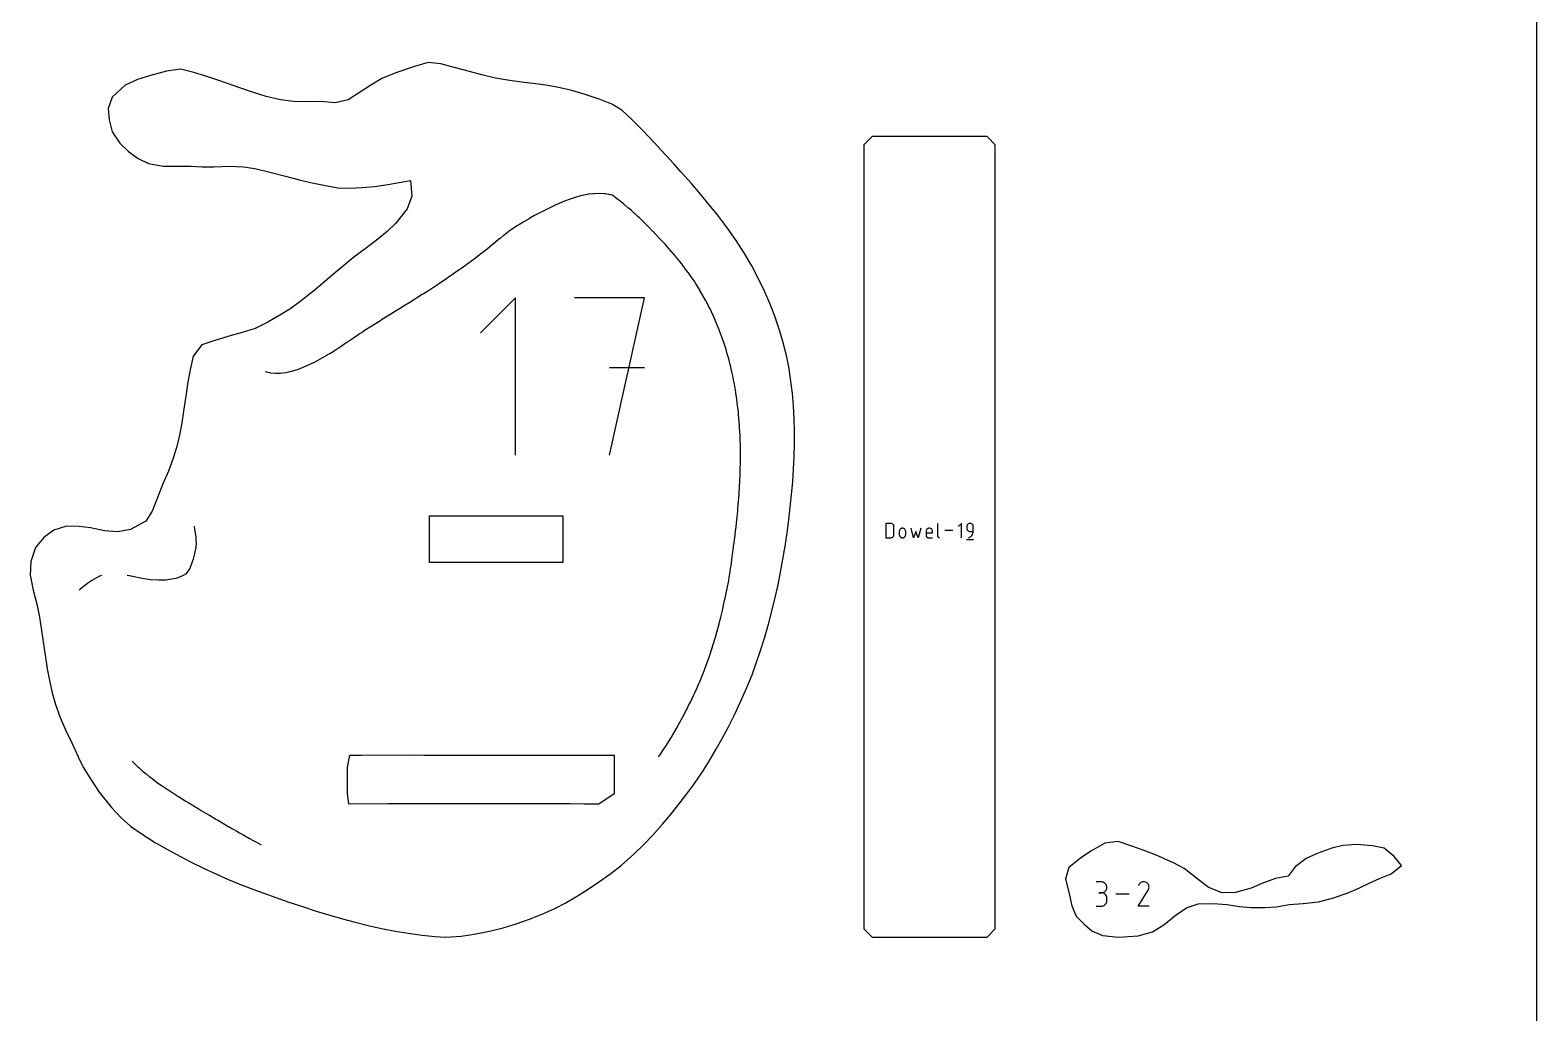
# Model space of a CAD drawing. Extents: x 0 to 300, y 0 to 147.
# Drawn here: x 230.9 to 299.7, y 47.6 to 92.5 of the extents above; entities that cross this region are included whole.
import ezdxf

# ---------------------------------------------------------------- set-up
doc = ezdxf.new("R2010")
doc.units = 0

msp = doc.modelspace()

# ---------------------------------------------------------------- linework, layer by layer
at = {"layer": 'annotation', "color": 1}
for p, q in [((255.586275, 84.779598), (255.242862, 84.651616)), ((255.773761, 84.839809), (255.586275, 84.779598)), ((255.962536, 84.893871), (255.773761, 84.839809)), ((256.081751, 84.923466), (255.962536, 84.893871)), ((256.314337, 84.971547), (256.081751, 84.923466)), ((256.365503, 84.978854), (256.314337, 84.971547)), ((256.611986, 85.005739), (256.365503, 84.978854)), ((256.643582, 85.006857), (256.611986, 85.005739)), ((256.883599, 85.009028), (256.643582, 85.006857)), ((257.086265, 84.99655), (256.883599, 85.009028)), ((257.13514, 84.994757), (257.086265, 84.99655)), ((257.294272, 84.976008), (257.13514, 84.994757)), ((257.329447, 84.972714), (257.294272, 84.976008)), ((257.446384, 84.937286), (257.329447, 84.972714)), ((257.459365, 84.934046), (257.446384, 84.937286)), ((257.574909, 84.856982), (257.459365, 84.934046)), ((257.600266, 84.841365), (257.574909, 84.856982)), ((257.722343, 84.745727), (257.600266, 84.841365)), ((257.809187, 84.680708), (257.722343, 84.745727)), ((254.028857, 84.068268), (253.915437, 84.005838)), ((254.09496, 84.101762), (254.028857, 84.068268)), ((254.429086, 84.277107), (254.09496, 84.101762)), ((254.612771, 84.366064), (254.429086, 84.277107)), ((254.822808, 84.469307), (254.612771, 84.366064)), ((255.149833, 84.612401), (254.822808, 84.469307)), ((255.210939, 84.639566), (255.149833, 84.612401)), ((255.242862, 84.651616), (255.210939, 84.639566)), ((257.879519, 84.621905), (257.809187, 84.680708)), ((257.998789, 84.528269), (257.879519, 84.621905)), ((258.043871, 84.491044), (257.998789, 84.528269)), ((258.067064, 84.473052), (258.043871, 84.491044)), ((258.205235, 84.350007), (258.067064, 84.473052)), ((258.340503, 84.238217), (258.205235, 84.350007)), ((258.383273, 84.198527), (258.340503, 84.238217)), ((258.638217, 83.962966), (258.383273, 84.198527)), ((252.845057, 83.359329), (252.71436, 83.271288)), ((252.901321, 83.401114), (252.845057, 83.359329)), ((253.025894, 83.475294), (252.901321, 83.401114)), ((253.140132, 83.548773), (253.025894, 83.475294)), ((253.220539, 83.595112), (253.140132, 83.548773)), ((253.422155, 83.719221), (253.220539, 83.595112)), ((253.429045, 83.723092), (253.422155, 83.719221)), ((253.452889, 83.737174), (253.429045, 83.723092)), ((253.670544, 83.865776), (253.452889, 83.737174)), ((253.731561, 83.903375), (253.670544, 83.865776)), ((253.915437, 84.005838), (253.731561, 83.903375)), ((258.704841, 83.898279), (258.638217, 83.962966)), ((258.983044, 83.62742), (258.704841, 83.898279)), ((259.008791, 83.601523), (258.983044, 83.62742)), ((259.165638, 83.443116), (259.008791, 83.601523)), ((259.306663, 83.300162), (259.165638, 83.443116)), ((251.998469, 82.681512), (251.740206, 82.471884)), ((252.004112, 82.686427), (251.998469, 82.681512)), ((252.015142, 82.695812), (252.004112, 82.686427)), ((252.267909, 82.907666), (252.015142, 82.695812)), ((252.337327, 82.962401), (252.267909, 82.907666)), ((252.515498, 83.111727), (252.337327, 82.962401)), ((252.525798, 83.119729), (252.515498, 83.111727)), ((252.679233, 83.241431), (252.525798, 83.119729)), ((252.71436, 83.271288), (252.679233, 83.241431)), ((259.331373, 83.274981), (259.306663, 83.300162)), ((259.596179, 82.996513), (259.331373, 83.274981)), ((259.683502, 82.904008), (259.596179, 82.996513)), ((259.87565, 82.693897), (259.683502, 82.904008)), ((260.028959, 82.524069), (259.87565, 82.693897)), ((251.109413, 81.988453), (250.815349, 81.775342)), ((251.134868, 82.006672), (251.109413, 81.988453)), ((251.151528, 82.018685), (251.134868, 82.006672)), ((251.449975, 82.244115), (251.151528, 82.018685)), ((251.621388, 82.374529), (251.449975, 82.244115)), ((251.740206, 82.471884), (251.621388, 82.374529)), ((260.142948, 82.393807), (260.028959, 82.524069)), ((260.35592, 82.145908), (260.142948, 82.393807)), ((260.397056, 82.096408), (260.35592, 82.145908)), ((260.54856, 81.909545), (260.397056, 82.096408)), ((250.2035, 81.341487), (249.961144, 81.171166)), ((250.423005, 81.496382), (250.2035, 81.341487)), ((250.501372, 81.55094), (250.423005, 81.496382)), ((250.582681, 81.60783), (250.501372, 81.55094)), ((250.815349, 81.775342), (250.582681, 81.60783)), ((260.636587, 81.800699), (260.54856, 81.909545)), ((260.662189, 81.768313), (260.636587, 81.800699)), ((260.861808, 81.504524), (260.662189, 81.768313)), ((260.947312, 81.38778), (260.861808, 81.504524)), ((261.0693, 81.213721), (260.947312, 81.38778)), ((249.104534, 80.603283), (248.862507, 80.447969)), ((249.291271, 80.722593), (249.104534, 80.603283)), ((249.370125, 80.773995), (249.291271, 80.722593)), ((249.632292, 80.946969), (249.370125, 80.773995)), ((249.8838, 81.11852), (249.632292, 80.946969)), ((249.91994, 81.142885), (249.8838, 81.11852)), ((249.961144, 81.171166), (249.91994, 81.142885)), ((261.201652, 81.018333), (261.0693, 81.213721)), ((261.264296, 80.921828), (261.201652, 81.018333)), ((261.43261, 80.653339), (261.264296, 80.921828)), ((261.449014, 80.627149), (261.43261, 80.653339)), ((261.455298, 80.616738), (261.449014, 80.627149)), ((261.619865, 80.331662), (261.455298, 80.616738)), ((248.290672, 80.086795), (247.882756, 79.833046)), ((248.312252, 80.100402), (248.290672, 80.086795)), ((248.781215, 80.395751), (248.312252, 80.100402)), ((248.862507, 80.447969), (248.781215, 80.395751)), ((253.038568, 80.251976), (251.43847, 78.651426)), ((253.038568, 73.054467), (253.038568, 80.251976)), ((258.937831, 80.251976), (255.737183, 80.251976)), ((257.337733, 73.054467), (258.937831, 80.251976)), ((261.726014, 80.139939), (261.619865, 80.331662)), ((261.781575, 80.035737), (261.726014, 80.139939)), ((261.849697, 79.902098), (261.781575, 80.035737)), ((261.931873, 79.740712), (261.849697, 79.902098)), ((246.865603, 79.204956), (246.564219, 79.018414)), ((246.920352, 79.238903), (246.865603, 79.204956)), ((247.189738, 79.404906), (246.920352, 79.238903)), ((247.351018, 79.50466), (247.189738, 79.404906)), ((247.520087, 79.608982), (247.351018, 79.50466)), ((247.822814, 79.795952), (247.520087, 79.608982)), ((247.882756, 79.833046), (247.822814, 79.795952)), ((261.998898, 79.602685), (261.931873, 79.740712)), ((262.071402, 79.447668), (261.998898, 79.602685)), ((262.133741, 79.307314), (262.071402, 79.447668)), ((262.200714, 79.15606), (262.133741, 79.307314)), ((245.936079, 78.612691), (245.685701, 78.443413)), ((245.943685, 78.617697), (245.936079, 78.612691)), ((246.046522, 78.685627), (245.943685, 78.617697)), ((246.237404, 78.811623), (246.046522, 78.685627)), ((246.249703, 78.81971), (246.237404, 78.811623)), ((246.546316, 79.007132), (246.249703, 78.81971)), ((246.564219, 79.018414), (246.546316, 79.007132)), ((262.277588, 78.971985), (262.200714, 79.15606)), ((262.32071, 78.865112), (262.277588, 78.971985)), ((262.34772, 78.793801), (262.32071, 78.865112)), ((262.431501, 78.572944), (262.34772, 78.793801)), ((262.520453, 78.323093), (262.431501, 78.572944)), ((244.750008, 77.816474), (244.553599, 77.695791)), ((244.936664, 77.939021), (244.750008, 77.816474)), ((245.026417, 77.99704), (244.936664, 77.939021)), ((245.244959, 78.144359), (245.026417, 77.99704)), ((245.359347, 78.221317), (245.244959, 78.144359)), ((245.396571, 78.247248), (245.359347, 78.221317)), ((245.504104, 78.320503), (245.396571, 78.247248)), ((245.685701, 78.443413), (245.504104, 78.320503)), ((262.535931, 78.279607), (262.520453, 78.323093)), ((262.562334, 78.200585), (262.535931, 78.279607)), ((262.632298, 77.984431), (262.562334, 78.200585)), ((262.663253, 77.881759), (262.632298, 77.984431)), ((262.721543, 77.688593), (262.663253, 77.881759)), ((243.462925, 77.124814), (243.452302, 77.119765)), ((243.835113, 77.299229), (243.462925, 77.124814)), ((243.979753, 77.374684), (243.835113, 77.299229)), ((244.190569, 77.484392), (243.979753, 77.374684)), ((244.435389, 77.624812), (244.190569, 77.484392)), ((244.48718, 77.654473), (244.435389, 77.624812)), ((244.553599, 77.695791), (244.48718, 77.654473)), ((262.784899, 77.461732), (262.721543, 77.688593)), ((262.804173, 77.392647), (262.784899, 77.461732)), ((262.852272, 77.205027), (262.804173, 77.392647)), ((262.879314, 77.096591), (262.852272, 77.205027)), ((241.777338, 76.822599), (241.607538, 76.862602)), ((241.819604, 76.815586), (241.777338, 76.822599)), ((241.856774, 76.813319), (241.819604, 76.815586)), ((242.072011, 76.788638), (241.856774, 76.813319)), ((242.116276, 76.79028), (242.072011, 76.788638)), ((242.308397, 76.790642), (242.116276, 76.79028)), ((242.389189, 76.8014), (242.308397, 76.790642)), ((242.544221, 76.819508), (242.389189, 76.8014)), ((242.731479, 76.863364), (242.544221, 76.819508)), ((242.802943, 76.879495), (242.731479, 76.863364)), ((242.897314, 76.910029), (242.802943, 76.879495)), ((243.103971, 76.977212), (242.897314, 76.910029)), ((243.430975, 77.111158), (243.103971, 76.977212)), ((243.452302, 77.119765), (243.430975, 77.111158)), ((258.937831, 77.046814), (257.337733, 77.046814)), ((262.887444, 77.060999), (262.879314, 77.096591)), ((262.946947, 76.80026), (262.887444, 77.060999)), ((262.972337, 76.678025), (262.946947, 76.80026)), ((263.008593, 76.503573), (262.972337, 76.678025)), ((263.045571, 76.306225), (263.008593, 76.503573)), ((263.064284, 76.206758), (263.045571, 76.306225)), ((263.108123, 75.945414), (263.064284, 76.206758)), ((263.114109, 75.909948), (263.108123, 75.945414)), ((263.142827, 75.716783), (263.114109, 75.909948)), ((263.157786, 75.613455), (263.142827, 75.716783)), ((263.160022, 75.596039), (263.157786, 75.613455)), ((263.195344, 75.317616), (263.160022, 75.596039)), ((263.201914, 75.257428), (263.195344, 75.317616)), ((263.227719, 75.022497), (263.201914, 75.257428)), ((263.236465, 74.92653), (263.227719, 75.022497)), ((263.255019, 74.72813), (263.236465, 74.92653)), ((263.264462, 74.602616), (263.255019, 74.72813)), ((263.277408, 74.434702), (263.264462, 74.602616)), ((263.286442, 74.285004), (263.277408, 74.434702)), ((263.29522, 74.142169), (263.286442, 74.285004)), ((263.302834, 73.97311), (263.29522, 74.142169)), ((263.308597, 73.85051), (263.302834, 73.97311)), ((263.314239, 73.666363), (263.308597, 73.85051)), ((263.317659, 73.559659), (263.314239, 73.666363)), ((263.320906, 73.364412), (263.317659, 73.559659)), ((263.322689, 73.269603), (263.320906, 73.364412)), ((263.323323, 73.06679), (263.322689, 73.269603)), ((263.323724, 72.980119), (263.323323, 73.06679)), ((263.307671, 72.194136), (263.314782, 72.402109)), ((263.314782, 72.402109), (263.316443, 72.482936)), ((263.316443, 72.482936), (263.321074, 72.691033)), ((263.321074, 72.691033), (263.32167, 72.773072)), ((263.32167, 72.773072), (263.323724, 72.980119)), ((263.2775, 71.56557), (263.281831, 71.645961)), ((263.281831, 71.645961), (263.292722, 71.839428)), ((263.292722, 71.839428), (263.295845, 71.911893)), ((263.295845, 71.911893), (263.305226, 72.115979)), ((263.305226, 72.115979), (263.307671, 72.194136)), ((263.220438, 70.79562), (263.234001, 70.950079)), ((263.234001, 70.950079), (263.243191, 71.075346)), ((263.243191, 71.075346), (263.258374, 71.273207)), ((263.258374, 71.273207), (263.265008, 71.376984)), ((263.265008, 71.376984), (263.2775, 71.56557)), ((263.152484, 70.071813), (263.169484, 70.246126)), ((263.169484, 70.246126), (263.181648, 70.363431)), ((263.181648, 70.363431), (263.195676, 70.518671)), ((263.195676, 70.518671), (263.208755, 70.654646)), ((263.208755, 70.654646), (263.220438, 70.79562)), ((238.351741, 69.808479), (238.37925, 69.66104)), ((238.37925, 69.66104), (238.388782, 69.579564)), ((238.388782, 69.579564), (238.43374, 69.318237)), ((263.08739, 69.479086), (263.111962, 69.699714)), ((263.111962, 69.699714), (263.120966, 69.775911)), ((263.120966, 69.775911), (263.141655, 69.974033)), ((263.141655, 69.974033), (263.152484, 70.071813)), ((270.190056, 69.942081), (269.970468, 69.942081)), ((269.970468, 69.942081), (269.970468, 69.283648)), ((270.216237, 69.939721), (270.190056, 69.942081)), ((270.240905, 69.932914), (270.216237, 69.939721)), ((270.263641, 69.922078), (270.240905, 69.932914)), ((270.284027, 69.907626), (270.263641, 69.922078)), ((270.301644, 69.889974), (270.284027, 69.907626)), ((270.316075, 69.869537), (270.301644, 69.889974)), ((270.3269, 69.846729), (270.316075, 69.869537)), ((270.333702, 69.821966), (270.3269, 69.846729)), ((270.336063, 69.795662), (270.333702, 69.821966)), ((270.336063, 69.430439), (270.336063, 69.795662)), ((270.336063, 69.795662), (270.336063, 69.795662)), ((270.585314, 69.602364), (270.582955, 69.576074)), ((270.582955, 69.576074), (270.582955, 69.430067)), ((270.592117, 69.627089), (270.585314, 69.602364)), ((270.602949, 69.649842), (270.592117, 69.627089)), ((270.617396, 69.670214), (270.602949, 69.649842)), ((270.635045, 69.687798), (270.617396, 69.670214)), ((270.655481, 69.702184), (270.635045, 69.687798)), ((270.678291, 69.712966), (270.655481, 69.702184)), ((270.70306, 69.719734), (270.678291, 69.712966)), ((270.729374, 69.722081), (270.70306, 69.719734)), ((270.755666, 69.719734), (270.729374, 69.722081)), ((270.729374, 69.722081), (270.729374, 69.722081)), ((270.78042, 69.712966), (270.755666, 69.719734)), ((270.80322, 69.702184), (270.78042, 69.712966)), ((270.823653, 69.687798), (270.80322, 69.702184)), ((270.841301, 69.670214), (270.823653, 69.687798)), ((270.855751, 69.649842), (270.841301, 69.670214)), ((270.866586, 69.627089), (270.855751, 69.649842)), ((270.873392, 69.602364), (270.866586, 69.627089)), ((270.875753, 69.576074), (270.873392, 69.602364)), ((270.875753, 69.430067), (270.875753, 69.576074)), ((270.875753, 69.576074), (270.875753, 69.576074)), ((271.232707, 69.283648), (271.122665, 69.722081)), ((271.342295, 69.576074), (271.232707, 69.283648)), ((271.451882, 69.283648), (271.342295, 69.576074)), ((271.561883, 69.722081), (271.451882, 69.283648)), ((271.811177, 69.602874), (271.808816, 69.576631)), ((271.808816, 69.576631), (271.808816, 69.393834)), ((271.817981, 69.627589), (271.811177, 69.602874)), ((271.828812, 69.650361), (271.817981, 69.627589)), ((271.843253, 69.670773), (271.828812, 69.650361)), ((271.860888, 69.688407), (271.843253, 69.670773)), ((271.881299, 69.702849), (271.860888, 69.688407)), ((271.904071, 69.71368), (271.881299, 69.702849)), ((271.928787, 69.720484), (271.904071, 69.71368)), ((271.955029, 69.722844), (271.928787, 69.720484)), ((271.981326, 69.720484), (271.955029, 69.722844)), ((271.955029, 69.722844), (271.955029, 69.722844)), ((272.00607, 69.71368), (271.981326, 69.720484)), ((272.028851, 69.702849), (272.00607, 69.71368)), ((272.049256, 69.688407), (272.028851, 69.702849)), ((272.066873, 69.670773), (272.049256, 69.688407)), ((272.081292, 69.650361), (272.066873, 69.670773)), ((272.092101, 69.627589), (272.081292, 69.650361)), ((272.098889, 69.602874), (272.092101, 69.627589)), ((272.101242, 69.576631), (272.098889, 69.602874)), ((272.101242, 69.503256), (272.101242, 69.576631)), ((272.101242, 69.576631), (272.101242, 69.576631)), ((272.348134, 69.357167), (272.348134, 69.942598)), ((273.028773, 69.612865), (272.668752, 69.612865)), ((273.422022, 69.942081), (273.275644, 69.795662)), ((273.422022, 69.283648), (273.422022, 69.942081)), ((273.671234, 69.821966), (273.668873, 69.795662)), ((273.668873, 69.795662), (273.668873, 69.722452)), ((273.668873, 69.722452), (273.668873, 69.722452)), ((273.668873, 69.722452), (273.671234, 69.69615)), ((273.678038, 69.846729), (273.671234, 69.821966)), ((273.671234, 69.69615), (273.678038, 69.67139)), ((273.688869, 69.869537), (273.678038, 69.846729)), ((273.678038, 69.67139), (273.688869, 69.648588)), ((273.70331, 69.889974), (273.688869, 69.869537)), ((273.688869, 69.648588), (273.70331, 69.628157)), ((273.720945, 69.907626), (273.70331, 69.889974)), ((273.70331, 69.628157), (273.720945, 69.610512)), ((273.741357, 69.922078), (273.720945, 69.907626)), ((273.720945, 69.610512), (273.741357, 69.596067)), ((273.764128, 69.932914), (273.741357, 69.922078)), ((273.741357, 69.596067), (273.764128, 69.585236)), ((273.788844, 69.939721), (273.764128, 69.932914)), ((273.764128, 69.585236), (273.788844, 69.578433)), ((273.815086, 69.942081), (273.788844, 69.939721)), ((273.788844, 69.578433), (273.815086, 69.576074)), ((273.841383, 69.939721), (273.815086, 69.942081)), ((273.815086, 69.942081), (273.815086, 69.942081)), ((273.815086, 69.576074), (273.961299, 69.576074)), ((273.866127, 69.932914), (273.841383, 69.939721)), ((273.888908, 69.922078), (273.866127, 69.932914)), ((273.909313, 69.907626), (273.888908, 69.922078)), ((273.92693, 69.889974), (273.909313, 69.907626)), ((273.941349, 69.869537), (273.92693, 69.889974)), ((273.952158, 69.846729), (273.941349, 69.869537)), ((273.958946, 69.821966), (273.952158, 69.846729)), ((273.958062, 69.53168), (273.961299, 69.576074)), ((273.961299, 69.795662), (273.958946, 69.821966)), ((273.961299, 69.576074), (273.961299, 69.795662)), ((273.961299, 69.795662), (273.961299, 69.795662)), ((238.449389, 69.038019), (238.42658, 68.828263)), ((238.43374, 69.318237), (238.437463, 69.173538)), ((238.437463, 69.173538), (238.449389, 69.038019)), ((262.981982, 68.645191), (263.026465, 68.985752)), ((263.026465, 68.985752), (263.032845, 69.035055)), ((263.032845, 69.035055), (263.052252, 69.184969)), ((263.052252, 69.184969), (263.077689, 69.400393)), ((263.077689, 69.400393), (263.08739, 69.479086)), ((269.970468, 69.284061), (270.190056, 69.284061)), ((269.970468, 69.283648), (269.970468, 69.284061)), ((270.190056, 69.284061), (270.216237, 69.28642)), ((270.190056, 69.284061), (270.190056, 69.284061)), ((270.216237, 69.28642), (270.240905, 69.293222)), ((270.240905, 69.293222), (270.263641, 69.304053)), ((270.263641, 69.304053), (270.284027, 69.318498)), ((270.284027, 69.318498), (270.301644, 69.336144)), ((270.301644, 69.336144), (270.316075, 69.356574)), ((270.316075, 69.356574), (270.3269, 69.379377)), ((270.3269, 69.379377), (270.333702, 69.404136)), ((270.333702, 69.404136), (270.336063, 69.430439)), ((270.582955, 69.430067), (270.582955, 69.430067)), ((270.582955, 69.430067), (270.585314, 69.403763)), ((270.585314, 69.403763), (270.592117, 69.379)), ((270.592117, 69.379), (270.602949, 69.356192)), ((270.602949, 69.356192), (270.617396, 69.335755)), ((270.617396, 69.335755), (270.635045, 69.318103)), ((270.635045, 69.318103), (270.655481, 69.303651)), ((270.655481, 69.303651), (270.678291, 69.292815)), ((270.678291, 69.292815), (270.70306, 69.286009)), ((270.70306, 69.286009), (270.729374, 69.283648)), ((270.729374, 69.283648), (270.755677, 69.286009)), ((270.729374, 69.283648), (270.729374, 69.283648)), ((270.755677, 69.286009), (270.780436, 69.292815)), ((270.780436, 69.292815), (270.803239, 69.303651)), ((270.803239, 69.303651), (270.82367, 69.318103)), ((270.82367, 69.318103), (270.841315, 69.335755)), ((270.841315, 69.335755), (270.85576, 69.356192)), ((270.85576, 69.356192), (270.866591, 69.379)), ((270.866591, 69.379), (270.873393, 69.403763)), ((270.873393, 69.403763), (270.875753, 69.430067)), ((271.808816, 69.503256), (272.101242, 69.503256)), ((271.808816, 69.393834), (271.808816, 69.393834)), ((271.808816, 69.393834), (271.810586, 69.373992)), ((271.810586, 69.373992), (271.815688, 69.35533)), ((271.815688, 69.35533), (271.823811, 69.338156)), ((271.823811, 69.338156), (271.834645, 69.322779)), ((271.834645, 69.322779), (271.84788, 69.309506)), ((271.84788, 69.309506), (271.863205, 69.298646)), ((271.863205, 69.298646), (271.880308, 69.290508)), ((271.880308, 69.290508), (271.89888, 69.285399)), ((271.89888, 69.285399), (271.91861, 69.283627)), ((271.91861, 69.283627), (272.101201, 69.283627)), ((272.349316, 69.343887), (272.348134, 69.357167)), ((272.352725, 69.331407), (272.349316, 69.343887)), ((272.358156, 69.31993), (272.352725, 69.331407)), ((272.365405, 69.30966), (272.358156, 69.31993)), ((272.374267, 69.300801), (272.365405, 69.30966)), ((272.384538, 69.293557), (272.374267, 69.300801)), ((272.396013, 69.28813), (272.384538, 69.293557)), ((272.408488, 69.284725), (272.396013, 69.28813)), ((272.421757, 69.283544), (272.408488, 69.284725)), ((272.421757, 69.283544), (272.421757, 69.283544)), ((273.650602, 69.201343), (273.979819, 69.201343)), ((273.741918, 69.283648), (273.78373, 69.299229)), ((273.741918, 69.283648), (273.741918, 69.283648)), ((273.78373, 69.299229), (273.822109, 69.32029)), ((273.822109, 69.32029), (273.856658, 69.346294)), ((273.856658, 69.346294), (273.886979, 69.376705)), ((273.886979, 69.376705), (273.912677, 69.410986)), ((273.912677, 69.410986), (273.933354, 69.448599)), ((273.933354, 69.448599), (273.948615, 69.48901)), ((273.948615, 69.48901), (273.958062, 69.53168)), ((238.27285, 68.190433), (238.155596, 67.880288)), ((238.315276, 68.311419), (238.27285, 68.190433)), ((238.362471, 68.496879), (238.315276, 68.311419)), ((238.407944, 68.717341), (238.362471, 68.496879)), ((238.421751, 68.773172), (238.407944, 68.717341)), ((238.42658, 68.828263), (238.421751, 68.773172)), ((262.907313, 68.114943), (262.93445, 68.304672)), ((262.93445, 68.304672), (262.981888, 68.644219)), ((262.981888, 68.644219), (262.981944, 68.644845)), ((262.981944, 68.644845), (262.981982, 68.645191)), ((234.00679, 67.517889), (233.679696, 67.338438)), ((234.123325, 67.564523), (234.00679, 67.517889)), ((235.48419, 67.522616), (235.29324, 67.565582)), ((235.540636, 67.508224), (235.48419, 67.522616)), ((235.61413, 67.492543), (235.540636, 67.508224)), ((235.911607, 67.435277), (235.61413, 67.492543)), ((237.746147, 67.517861), (237.611314, 67.45755)), ((237.818595, 67.541895), (237.746147, 67.517861)), ((237.98414, 67.63387), (237.818595, 67.541895)), ((237.990001, 67.636982), (237.98414, 67.63387)), ((237.991228, 67.638475), (237.990001, 67.636982)), ((238.036962, 67.705634), (237.991228, 67.638475)), ((238.152066, 67.873052), (238.036962, 67.705634)), ((238.155596, 67.880288), (238.152066, 67.873052)), ((262.806264, 67.45263), (262.812434, 67.488963)), ((262.812434, 67.488963), (262.851041, 67.725769)), ((262.851041, 67.725769), (262.873233, 67.873401)), ((262.873233, 67.873401), (262.891292, 67.999641)), ((262.891292, 67.999641), (262.907313, 68.114943)), ((233.11812, 66.899634), (233.098241, 66.873706)), ((233.153841, 66.934773), (233.11812, 66.899634)), ((233.542992, 67.245852), (233.153841, 66.934773)), ((233.679696, 67.338438), (233.542992, 67.245852)), ((236.074495, 67.410723), (235.911607, 67.435277)), ((236.383328, 67.364319), (236.074495, 67.410723)), ((236.737935, 67.345213), (236.383328, 67.364319)), ((236.739637, 67.345128), (236.737935, 67.345213)), ((236.741053, 67.345169), (236.739637, 67.345128)), ((237.08191, 67.34829), (236.741053, 67.345169)), ((237.233608, 67.375609), (237.08191, 67.34829)), ((237.515702, 67.426544), (237.233608, 67.375609)), ((237.611314, 67.45755), (237.515702, 67.426544)), ((262.671652, 66.754199), (262.69904, 66.890075)), ((262.69904, 66.890075), (262.74615, 67.125494)), ((262.74615, 67.125494), (262.75495, 67.172066)), ((262.75495, 67.172066), (262.784738, 67.332111)), ((262.784738, 67.332111), (262.806264, 67.45263)), ((262.500588, 65.96708), (262.533258, 66.110312)), ((262.533258, 66.110312), (262.570519, 66.279201)), ((262.570519, 66.279201), (262.58412, 66.340802)), ((262.58412, 66.340802), (262.637809, 66.595712)), ((262.637809, 66.595712), (262.671652, 66.754199)), ((262.349873, 65.347486), (262.386022, 65.490065)), ((262.386022, 65.490065), (262.426086, 65.652456)), ((262.426086, 65.652456), (262.486226, 65.903942)), ((262.486226, 65.903942), (262.500588, 65.96708)), ((262.157366, 64.651147), (262.186277, 64.748737)), ((262.186277, 64.748737), (262.250659, 64.974432)), ((262.250659, 64.974432), (262.270744, 65.046558)), ((262.270744, 65.046558), (262.27863, 65.076017)), ((262.27863, 65.076017), (262.349873, 65.347486)), ((261.90697, 63.870181), (261.973022, 64.063274)), ((261.973022, 64.063274), (262.005573, 64.161009)), ((262.005573, 64.161009), (262.022395, 64.213708)), ((262.022395, 64.213708), (262.097715, 64.45352)), ((262.097715, 64.45352), (262.157366, 64.651147)), ((261.694847, 63.290867), (261.801831, 63.57739)), ((261.801831, 63.57739), (261.866624, 63.756463)), ((261.866624, 63.756463), (261.90697, 63.870181)), ((261.403591, 62.579061), (261.444203, 62.674031)), ((261.444203, 62.674031), (261.475115, 62.748155)), ((261.475115, 62.748155), (261.569784, 62.978475)), ((261.569784, 62.978475), (261.687816, 63.272791)), ((261.687816, 63.272791), (261.690762, 63.280174)), ((261.690762, 63.280174), (261.694847, 63.290867)), ((261.111141, 61.932662), (261.176239, 62.071199)), ((261.176239, 62.071199), (261.23364, 62.196943)), ((261.23364, 62.196943), (261.312547, 62.371739)), ((261.312547, 62.371739), (261.403591, 62.579061)), ((260.729314, 61.172364), (260.818219, 61.342038)), ((260.818219, 61.342038), (260.885567, 61.473451)), ((260.885567, 61.473451), (260.955055, 61.612662)), ((260.955055, 61.612662), (261.034115, 61.772661)), ((261.034115, 61.772661), (261.111141, 61.932662)), ((260.395098, 60.566512), (260.524653, 60.794462)), ((260.524653, 60.794462), (260.566205, 60.869415)), ((260.566205, 60.869415), (260.618786, 60.966501)), ((260.618786, 60.966501), (260.729314, 61.172364)), ((259.93775, 59.810737), (260.032022, 59.960413)), ((260.032022, 59.960413), (260.194895, 60.2251)), ((260.194895, 60.2251), (260.21816, 60.263148)), ((260.21816, 60.263148), (260.231748, 60.286013)), ((260.231748, 60.286013), (260.395098, 60.566512)), ((259.580026, 59.269645), (259.622341, 59.330562)), ((259.622341, 59.330562), (259.635374, 59.349362)), ((259.635374, 59.349362), (259.64068, 59.357282)), ((259.64068, 59.357282), (259.837942, 59.656071)), ((259.837942, 59.656071), (259.93775, 59.810737)), ((235.517079, 59.076414), (235.607499, 58.98586)), ((235.607499, 58.98586), (235.769593, 58.827896)), ((235.769593, 58.827896), (235.83958, 58.765503)), ((235.83958, 58.765503), (235.935374, 58.678393)), ((235.935374, 58.678393), (235.995286, 58.626081)), ((235.995286, 58.626081), (236.043594, 58.582779)), ((236.043594, 58.582779), (236.158696, 58.490986)), ((236.158696, 58.490986), (236.31647, 58.360914)), ((236.31647, 58.360914), (236.32019, 58.358159)), ((236.32019, 58.358159), (236.324972, 58.354529)), ((236.324972, 58.354529), (236.493385, 58.231471)), ((236.493385, 58.231471), (236.601286, 58.150085)), ((236.601286, 58.150085), (236.664679, 58.106589)), ((236.664679, 58.106589), (236.78027, 58.024946)), ((236.78027, 58.024946), (236.847279, 57.979563)), ((236.847279, 57.979563), (236.887663, 57.95148)), ((236.887663, 57.95148), (237.03466, 57.855072)), ((237.03466, 57.855072), (237.217547, 57.73324)), ((237.217547, 57.73324), (237.244119, 57.71586)), ((237.244119, 57.71586), (237.431235, 57.597554)), ((237.431235, 57.597554), (237.618139, 57.476099)), ((237.618139, 57.476099), (237.64759, 57.457222)), ((237.64759, 57.457222), (237.981439, 57.249958)), ((237.981439, 57.249958), (238.0899, 57.181818)), ((238.0899, 57.181818), (238.335225, 57.033669)), ((238.335225, 57.033669), (238.532739, 56.912715)), ((238.532739, 56.912715), (238.67622, 56.82841)), ((238.67622, 56.82841), (238.994222, 56.637718)), ((238.994222, 56.637718), (239.012038, 56.62741)), ((239.012038, 56.62741), (239.054366, 56.602445)), ((239.054366, 56.602445), (239.344746, 56.431848)), ((239.344746, 56.431848), (239.465711, 56.359176)), ((239.465711, 56.359176), (239.66868, 56.242119)), ((239.66868, 56.242119), (239.942353, 56.080634)), ((239.942353, 56.080634), (239.988787, 56.054512)), ((239.988787, 56.054512), (240.074746, 56.005332)), ((240.074746, 56.005332), (240.305767, 55.873394)), ((240.305767, 55.873394), (240.434066, 55.799061)), ((240.434066, 55.799061), (240.624148, 55.694345)), ((240.624148, 55.694345), (240.885879, 55.547141)), ((240.885879, 55.547141), (240.931196, 55.52172)), ((240.931196, 55.52172), (240.962865, 55.503863)), ((240.962865, 55.503863), (241.210202, 55.369616)), ((241.210202, 55.369616), (241.426426, 55.25059)), ((279.820569, 53.557229), (279.574514, 53.557229)), ((279.820569, 53.065119), (279.697367, 53.065119)), ((279.697367, 53.065119), (279.820569, 53.065119)), ((279.864822, 53.553257), (279.820569, 53.557229)), ((279.820569, 53.065119), (279.864822, 53.069092)), ((279.864822, 53.061147), (279.820569, 53.065119)), ((279.820569, 53.065119), (279.820569, 53.065119)), ((279.906463, 53.54181), (279.864822, 53.553257)), ((279.864822, 53.069092), (279.906463, 53.080545)), ((279.906463, 53.0497), (279.864822, 53.061147)), ((279.944799, 53.523592), (279.906463, 53.54181)), ((279.906463, 53.080545), (279.944799, 53.098781)), ((279.944799, 53.031482), (279.906463, 53.0497)), ((279.979138, 53.499307), (279.944799, 53.523592)), ((279.944799, 53.098781), (279.979138, 53.123102)), ((279.979138, 53.007197), (279.944799, 53.031482)), ((280.008786, 53.469659), (279.979138, 53.499307)), ((279.979138, 53.123102), (280.008786, 53.152807)), ((280.033051, 53.435353), (280.008786, 53.469659)), ((280.008786, 53.152807), (280.033051, 53.1872)), ((280.051241, 53.397092), (280.033051, 53.435353)), ((280.033051, 53.1872), (280.051241, 53.225583)), ((280.062662, 53.35558), (280.051241, 53.397092)), ((280.051241, 53.225583), (280.062662, 53.267256)), ((280.066624, 53.311521), (280.062662, 53.35558)), ((280.062662, 53.267256), (280.066624, 53.311521)), ((280.066624, 53.311521), (280.066624, 53.311521)), ((281.503603, 52.450459), (281.958329, 53.182509)), ((281.53661, 53.435304), (281.504298, 53.373321)), ((281.562252, 53.471665), (281.53661, 53.435304)), ((281.593016, 53.502017), (281.562252, 53.471665)), ((281.627968, 53.526119), (281.593016, 53.502017)), ((281.66617, 53.543726), (281.627968, 53.526119)), ((281.706689, 53.554597), (281.66617, 53.543726)), ((281.748587, 53.558487), (281.706689, 53.554597)), ((281.79093, 53.555154), (281.748587, 53.558487)), ((281.832782, 53.544355), (281.79093, 53.555154)), ((281.873207, 53.525846), (281.832782, 53.544355)), ((281.909362, 53.500172), (281.873207, 53.525846)), ((281.873207, 53.525846), (281.873207, 53.525846)), ((281.939592, 53.469364), (281.909362, 53.500172)), ((281.963628, 53.434365), (281.939592, 53.469364)), ((281.958329, 53.182509), (281.958872, 53.183181)), ((281.958329, 53.182509), (281.958329, 53.182509)), ((281.958872, 53.183181), (281.959394, 53.18386)), ((281.959394, 53.18386), (281.959896, 53.18455)), ((281.959896, 53.18455), (281.960383, 53.185257)), ((281.960383, 53.185257), (281.960858, 53.185986)), ((281.960858, 53.185986), (281.961325, 53.186745)), ((281.961325, 53.186745), (281.961786, 53.187538)), ((281.961786, 53.187538), (281.962245, 53.18837)), ((281.962245, 53.18837), (281.962707, 53.189249)), ((281.962707, 53.189249), (281.981482, 53.229562)), ((281.962707, 53.189249), (281.962707, 53.189249)), ((281.9812, 53.396119), (281.963628, 53.434365)), ((281.992041, 53.355572), (281.9812, 53.396119)), ((281.981482, 53.229562), (281.99245, 53.271349)), ((281.99588, 53.313668), (281.992041, 53.355572)), ((281.99245, 53.271349), (281.99588, 53.313668)), ((279.574514, 52.450502), (279.820569, 52.450502)), ((279.820569, 52.450502), (279.864822, 52.454472)), ((279.820569, 52.450502), (279.820569, 52.450502)), ((279.864822, 52.454472), (279.906463, 52.465913)), ((279.906463, 52.465913), (279.944799, 52.484124)), ((279.944799, 52.484124), (279.979138, 52.508401)), ((280.008786, 52.977549), (279.979138, 53.007197)), ((279.979138, 52.508401), (280.008786, 52.538043)), ((280.033051, 52.943243), (280.008786, 52.977549)), ((280.008786, 52.538043), (280.033051, 52.572347)), ((280.051241, 52.904982), (280.033051, 52.943243)), ((280.033051, 52.572347), (280.051241, 52.610611)), ((280.062662, 52.86347), (280.051241, 52.904982)), ((280.051241, 52.610611), (280.062662, 52.652133)), ((280.066624, 52.819411), (280.062662, 52.86347)), ((280.062662, 52.652133), (280.066624, 52.69621)), ((280.066624, 52.69621), (280.066624, 52.819411)), ((280.066624, 52.819411), (280.066624, 52.819411)), ((281.088106, 53.004491), (280.482245, 53.004491)), ((281.995713, 52.450459), (281.503603, 52.450459))]:
    msp.add_line(p, q, dxfattribs=at)
at = {"layer": 'boundary', "color": 5}
for p, q in [((249.05397, 91.008518), (248.419102, 90.812803)), ((249.62929, 90.939813), (249.05397, 91.008518)), ((250.301615, 90.760044), (249.62929, 90.939813)), ((235.76066, 90.222114), (235.198309, 89.959519)), ((236.360132, 90.413424), (235.76066, 90.222114)), ((237.089974, 90.602999), (236.360132, 90.413424)), ((237.728597, 90.703645), (237.089974, 90.602999)), ((238.339776, 90.552174), (237.728597, 90.703645)), ((238.850563, 90.396385), (238.339776, 90.552174)), ((239.536658, 90.166112), (238.850563, 90.396385)), ((246.935357, 90.27664), (246.424392, 89.961354)), ((247.575646, 90.531876), (246.935357, 90.27664)), ((248.419102, 90.812803), (247.575646, 90.531876)), ((250.943798, 90.589518), (250.301615, 90.760044)), ((251.497911, 90.436182), (250.943798, 90.589518)), ((252.133448, 90.291316), (251.497911, 90.436182)), ((252.682419, 90.193802), (252.133448, 90.291316)), ((235.198309, 89.959519), (234.611238, 89.414309)), ((240.442327, 89.844841), (239.536658, 90.166112)), ((241.025313, 89.641653), (240.442327, 89.844841)), ((241.645677, 89.446979), (241.025313, 89.641653)), ((245.919696, 89.63312), (245.397841, 89.294264)), ((246.424392, 89.961354), (245.919696, 89.63312)), ((253.3151, 90.109302), (252.682419, 90.193802)), ((253.954574, 90.032402), (253.3151, 90.109302)), ((254.532865, 89.947698), (253.954574, 90.032402)), ((255.077769, 89.845532), (254.532865, 89.947698)), ((255.620288, 89.723492), (255.077769, 89.845532)), ((256.187459, 89.555312), (255.620288, 89.723492)), ((256.912794, 89.306881), (256.187459, 89.555312)), ((234.611238, 89.414309), (234.423344, 88.906025)), ((234.423344, 88.906025), (234.466488, 88.376074)), ((242.307937, 89.293853), (241.645677, 89.446979)), ((242.898129, 89.214921), (242.307937, 89.293853)), ((243.530977, 89.210412), (242.898129, 89.214921)), ((244.151284, 89.222074), (243.530977, 89.210412)), ((244.801932, 89.160635), (244.151284, 89.222074)), ((245.397841, 89.294264), (244.801932, 89.160635)), ((257.450166, 89.104594), (256.912794, 89.306881)), ((257.903033, 88.822639), (257.450166, 89.104594)), ((234.466488, 88.376074), (234.612791, 87.828099)), ((258.349033, 88.412581), (257.903033, 88.822639)), ((258.859072, 87.90289), (258.349033, 88.412581)), ((234.612791, 87.828099), (234.955741, 87.322644)), ((259.377244, 87.352833), (258.859072, 87.90289)), ((269.340987, 87.615086), (268.965987, 87.240086)), ((274.590987, 87.615086), (269.340987, 87.615086)), ((274.965987, 87.240086), (274.590987, 87.615086)), ((234.955741, 87.322644), (235.358789, 86.939922)), ((235.358789, 86.939922), (235.803875, 86.611361)), ((259.734388, 86.967531), (259.377244, 87.352833)), ((260.271918, 86.377808), (259.734388, 86.967531)), ((268.965987, 87.240086), (268.965987, 51.414086)), ((274.965987, 51.414086), (274.965987, 87.240086)), ((235.803875, 86.611361), (236.275481, 86.384716)), ((236.275481, 86.384716), (236.935911, 86.264427)), ((236.935911, 86.264427), (237.67157, 86.27221)), ((237.67157, 86.27221), (238.216828, 86.264612)), ((238.216828, 86.264612), (238.730223, 86.241131)), ((238.730223, 86.241131), (239.249489, 86.233807)), ((239.249489, 86.233807), (239.976146, 86.261512)), ((239.976146, 86.261512), (240.618188, 86.234443)), ((240.618188, 86.234443), (241.132907, 86.15464)), ((241.132907, 86.15464), (241.880912, 85.970189)), ((260.613115, 85.996966), (260.271918, 86.377808)), ((241.880912, 85.970189), (242.523806, 85.809503)), ((242.523806, 85.809503), (243.171525, 85.643292)), ((243.171525, 85.643292), (243.671125, 85.525342)), ((243.671125, 85.525342), (244.204672, 85.418962)), ((244.204672, 85.418962), (244.918865, 85.282672)), ((246.591259, 85.34114), (247.201761, 85.42956)), ((247.201761, 85.42956), (247.726775, 85.523936)), ((247.726775, 85.523936), (248.245422, 85.609914)), ((248.245422, 85.609914), (248.306074, 84.887788)), ((261.082297, 85.466106), (260.613115, 85.996966)), ((261.498663, 84.982437), (261.082297, 85.466106)), ((244.918865, 85.282672), (245.519951, 85.264714)), ((245.519951, 85.264714), (246.034625, 85.293793)), ((246.034625, 85.293793), (246.591259, 85.34114)), ((248.306074, 84.887788), (248.09718, 84.320258)), ((261.915088, 84.485768), (261.498663, 84.982437)), ((248.09718, 84.320258), (247.570368, 83.653762)), ((262.272872, 84.041509), (261.915088, 84.485768)), ((262.72974, 83.436852), (262.272872, 84.041509)), ((247.570368, 83.653762), (247.173981, 83.287077)), ((263.127695, 82.86307), (262.72974, 83.436852)), ((246.67084, 82.867596), (246.169887, 82.486686)), ((247.173981, 83.287077), (246.67084, 82.867596)), ((263.50698, 82.272693), (263.127695, 82.86307)), ((245.656106, 82.100551), (245.189582, 81.732005)), ((246.169887, 82.486686), (245.656106, 82.100551)), ((263.842106, 81.705069), (263.50698, 82.272693)), ((244.743289, 81.350218), (244.223706, 80.897776)), ((245.189582, 81.732005), (244.743289, 81.350218)), ((264.139319, 81.145283), (263.842106, 81.705069)), ((244.223706, 80.897776), (243.822938, 80.562052)), ((264.418688, 80.561007), (264.139319, 81.145283)), ((243.192551, 80.063137), (242.724024, 79.733416)), ((243.822938, 80.562052), (243.192551, 80.063137)), ((264.679307, 79.958289), (264.418688, 80.561007)), ((264.906653, 79.370787), (264.679307, 79.958289)), ((242.277499, 79.451184), (241.725145, 79.138967)), ((242.724024, 79.733416), (242.277499, 79.451184)), ((265.11034, 78.765929), (264.906653, 79.370787)), ((240.043419, 78.531781), (239.301659, 78.305356)), ((240.55311, 78.671057), (240.043419, 78.531781)), ((241.147993, 78.850521), (240.55311, 78.671057)), ((241.725145, 79.138967), (241.147993, 78.850521)), ((265.25704, 78.258816), (265.11034, 78.765929)), ((238.702575, 78.095869), (238.317067, 77.589808)), ((239.301659, 78.305356), (238.702575, 78.095869)), ((265.424204, 77.610683), (265.25704, 78.258816)), ((238.317067, 77.589808), (238.169917, 76.961568)), ((265.528622, 77.098374), (265.424204, 77.610683)), ((238.169917, 76.961568), (238.071579, 76.407167)), ((265.617192, 76.544315), (265.528622, 77.098374)), ((265.696256, 75.877551), (265.617192, 76.544315)), ((237.988621, 75.860707), (237.874192, 75.074173)), ((238.071579, 76.407167), (237.988621, 75.860707)), ((265.741895, 75.327812), (265.696256, 75.877551)), ((237.874192, 75.074173), (237.790396, 74.531979)), ((265.774885, 74.699676), (265.741895, 75.327812)), ((237.790396, 74.531979), (237.685875, 73.978813)), ((265.788769, 74.180301), (265.774885, 74.699676)), ((237.685875, 73.978813), (237.564778, 73.460884)), ((265.789551, 73.588698), (265.788769, 74.180301)), ((237.564778, 73.460884), (237.403123, 72.918921)), ((265.749998, 72.41618), (265.776264, 73.001471)), ((265.776264, 73.001471), (265.789551, 73.588698)), ((237.179883, 72.327978), (236.928837, 71.745665)), ((237.403123, 72.918921), (237.179883, 72.327978)), ((265.711863, 71.834687), (265.749998, 72.41618)), ((236.928837, 71.745665), (236.670968, 71.084687)), ((265.662363, 71.257259), (265.711863, 71.834687)), ((236.670968, 71.084687), (236.442747, 70.50487)), ((265.601676, 70.679615), (265.662363, 71.257259)), ((236.442747, 70.50487), (236.154474, 70.04117)), ((265.530984, 70.098231), (265.601676, 70.679615)), ((231.950975, 69.630668), (231.486454, 69.289839)), ((232.524253, 69.808713), (231.950975, 69.630668)), ((233.102766, 69.803252), (232.524253, 69.808713)), ((233.620846, 69.732078), (233.102766, 69.803252)), ((234.253083, 69.606119), (233.620846, 69.732078)), ((234.872322, 69.55644), (234.253083, 69.606119)), ((235.441342, 69.664672), (234.872322, 69.55644)), ((236.154474, 70.04117), (235.441342, 69.664672)), ((265.450391, 69.505835), (265.530984, 70.098231)), ((231.486454, 69.289839), (231.102647, 68.84248)), ((265.261706, 68.308368), (265.360172, 68.906994)), ((265.360172, 68.906994), (265.450391, 69.505835)), ((230.891459, 68.204865), (230.860547, 67.575006)), ((231.102647, 68.84248), (230.891459, 68.204865)), ((265.155879, 67.718579), (265.261706, 68.308368)), ((230.860547, 67.575006), (230.997977, 66.896949)), ((265.041233, 67.140866), (265.155879, 67.718579)), ((230.997977, 66.896949), (231.175375, 66.188541)), ((264.911196, 66.552556), (265.041233, 67.140866)), ((231.175375, 66.188541), (231.282445, 65.651124)), ((264.760618, 65.926606), (264.911196, 66.552556)), ((231.282445, 65.651124), (231.379439, 65.04286)), ((264.601801, 65.333942), (264.760618, 65.926606)), ((231.379439, 65.04286), (231.452794, 64.527733)), ((264.417268, 64.699748), (264.601801, 65.333942)), ((231.452794, 64.527733), (231.543966, 63.912348)), ((264.032897, 63.510262), (264.226715, 64.085965)), ((264.226715, 64.085965), (264.417268, 64.699748)), ((231.543966, 63.912348), (231.644414, 63.290434)), ((263.850744, 63.014101), (264.032897, 63.510262)), ((231.644414, 63.290434), (231.740557, 62.759576)), ((231.740557, 62.759576), (231.869808, 62.191924)), ((263.612515, 62.43803), (263.850744, 63.014101)), ((231.869808, 62.191924), (232.016784, 61.65942)), ((263.309275, 61.74994), (263.612515, 62.43803)), ((232.016784, 61.65942), (232.231574, 61.070543)), ((263.046588, 61.187393), (263.309275, 61.74994)), ((232.231574, 61.070543), (232.472053, 60.507732)), ((262.486987, 60.11232), (262.75409, 60.607358)), ((262.75409, 60.607358), (263.046588, 61.187393)), ((232.472053, 60.507732), (232.759448, 59.906852)), ((262.227563, 59.651532), (262.486987, 60.11232)), ((232.759448, 59.906852), (233.060348, 59.277618)), ((233.060348, 59.277618), (233.277599, 58.808259)), ((261.887191, 59.070735), (262.227563, 59.651532)), ((233.277599, 58.808259), (233.592622, 58.30747)), ((261.195493, 58.013505), (261.590519, 58.591662)), ((261.590519, 58.591662), (261.887191, 59.070735)), ((233.592622, 58.30747), (234.01634, 57.661538)), ((260.832271, 57.515062), (261.195493, 58.013505)), ((234.01634, 57.661538), (234.580968, 56.963616)), ((260.46718, 57.048698), (260.832271, 57.515062)), ((234.580968, 56.963616), (235.025237, 56.487086)), ((235.025237, 56.487086), (235.445113, 56.110629)), ((259.762729, 56.191547), (260.112493, 56.612744)), ((260.112493, 56.612744), (260.46718, 57.048698)), ((235.445113, 56.110629), (235.975066, 55.736725)), ((259.307359, 55.680456), (259.762729, 56.191547)), ((235.975066, 55.736725), (236.591856, 55.351621)), ((236.591856, 55.351621), (236.645113, 55.319593)), ((236.645113, 55.319593), (237.169964, 55.019483)), ((258.444664, 54.822093), (258.91415, 55.273517)), ((258.91415, 55.273517), (259.307359, 55.680456)), ((279.972678, 55.330729), (279.336811, 54.969857)), ((280.587741, 55.399385), (279.972678, 55.330729)), ((281.251605, 55.179903), (280.587741, 55.399385)), ((281.77466, 54.986841), (281.251605, 55.179903)), ((290.350958, 55.100521), (289.682948, 54.853862)), ((290.857518, 55.222147), (290.350958, 55.100521)), ((291.475505, 55.269029), (290.857518, 55.222147)), ((292.210805, 55.212518), (291.475505, 55.269029)), ((292.739053, 55.097373), (292.210805, 55.212518)), ((293.200246, 54.720064), (292.739053, 55.097373)), ((237.169964, 55.019483), (237.738103, 54.71232)), ((237.738103, 54.71232), (238.190061, 54.479593)), ((238.190061, 54.479593), (238.81465, 54.172055)), ((257.865846, 54.314554), (258.444664, 54.822093)), ((278.858211, 54.6482), (278.326689, 54.217027)), ((279.336811, 54.969857), (278.858211, 54.6482)), ((282.394208, 54.744074), (281.77466, 54.986841)), ((283.140393, 54.417407), (282.394208, 54.744074)), ((283.607967, 54.167835), (283.140393, 54.417407)), ((289.170256, 54.620856), (288.675247, 54.249157)), ((289.682948, 54.853862), (289.170256, 54.620856)), ((293.528984, 54.308438), (293.200246, 54.720064)), ((238.81465, 54.172055), (239.346208, 53.920658)), ((239.346208, 53.920658), (239.885344, 53.682467)), ((256.837741, 53.542134), (257.399012, 53.94111)), ((257.399012, 53.94111), (257.865846, 54.314554)), ((278.326689, 54.217027), (278.181504, 53.687463)), ((284.168443, 53.731716), (283.607967, 54.167835)), ((284.695751, 53.311146), (284.168443, 53.731716)), ((287.769859, 53.711221), (287.150943, 53.480154)), ((288.356289, 53.821953), (287.769859, 53.711221)), ((288.675247, 54.249157), (288.356289, 53.821953)), ((292.062069, 53.494992), (292.526818, 53.711145)), ((292.526818, 53.711145), (293.068415, 53.928056)), ((293.068415, 53.928056), (293.528984, 54.308438)), ((239.885344, 53.682467), (240.400841, 53.469872)), ((240.400841, 53.469872), (240.914405, 53.270694)), ((240.914405, 53.270694), (241.492346, 53.056397)), ((241.492346, 53.056397), (242.088842, 52.842222)), ((255.904512, 52.933946), (256.363554, 53.225746)), ((256.363554, 53.225746), (256.837741, 53.542134)), ((278.181504, 53.687463), (278.323688, 53.086459)), ((278.323688, 53.086459), (278.464843, 52.471806)), ((285.317373, 53.063207), (284.695751, 53.311146)), ((285.940252, 53.075818), (285.317373, 53.063207)), ((286.662088, 53.267228), (285.940252, 53.075818)), ((287.150943, 53.480154), (286.662088, 53.267228)), ((290.382088, 52.810788), (291.049145, 53.043831)), ((291.049145, 53.043831), (291.558656, 53.258498)), ((291.558656, 53.258498), (292.062069, 53.494992)), ((242.088842, 52.842222), (242.689399, 52.634489)), ((242.689399, 52.634489), (243.306418, 52.429497)), ((243.306418, 52.429497), (243.939086, 52.227395)), ((254.29284, 52.095558), (254.83402, 52.336887)), ((254.83402, 52.336887), (255.310376, 52.580303)), ((255.310376, 52.580303), (255.904512, 52.933946)), ((278.464843, 52.471806), (278.669379, 51.999013)), ((283.256512, 52.072183), (283.739256, 52.393082)), ((283.739256, 52.393082), (284.238458, 52.555651)), ((284.238458, 52.555651), (284.932449, 52.576781)), ((284.932449, 52.576781), (285.566682, 52.522068)), ((285.566682, 52.522068), (286.109951, 52.437541)), ((286.109951, 52.437541), (286.670227, 52.384406)), ((286.670227, 52.384406), (287.292959, 52.384117)), ((287.292959, 52.384117), (287.817032, 52.418328)), ((287.817032, 52.418328), (288.403434, 52.525078)), ((288.403434, 52.525078), (289.040129, 52.568948)), ((289.040129, 52.568948), (289.73737, 52.647728)), ((289.73737, 52.647728), (290.382088, 52.810788)), ((243.939086, 52.227395), (244.555001, 52.038881)), ((244.555001, 52.038881), (245.131264, 51.873225)), ((245.131264, 51.873225), (245.710846, 51.718588)), ((245.710846, 51.718588), (246.305421, 51.572256)), ((253.07335, 51.638574), (253.675077, 51.850226)), ((253.675077, 51.850226), (254.29284, 52.095558)), ((278.669379, 51.999013), (279.047356, 51.608697)), ((282.673099, 51.599371), (283.256512, 52.072183)), ((246.305421, 51.572256), (246.923081, 51.435596)), ((246.923081, 51.435596), (247.543748, 51.314319)), ((247.543748, 51.314319), (248.130062, 51.213578)), ((248.130062, 51.213578), (248.781254, 51.119387)), ((248.781254, 51.119387), (249.348956, 51.059095)), ((249.348956, 51.059095), (249.857668, 51.039086)), ((249.857668, 51.039086), (250.564228, 51.086004)), ((250.564228, 51.086004), (251.147192, 51.166888)), ((251.147192, 51.166888), (251.854015, 51.3067)), ((251.854015, 51.3067), (252.477525, 51.460806)), ((252.477525, 51.460806), (253.07335, 51.638574)), ((268.965987, 51.414086), (269.340987, 51.039086)), ((269.340987, 51.039086), (274.590987, 51.039086)), ((274.590987, 51.039086), (274.965987, 51.414086)), ((279.047356, 51.608697), (279.375061, 51.321433)), ((279.375061, 51.321433), (279.874298, 51.106454)), ((279.874298, 51.106454), (280.604457, 51.039086)), ((280.604457, 51.039086), (281.492231, 51.101416)), ((281.492231, 51.101416), (282.154776, 51.273727)), ((282.154776, 51.273727), (282.673099, 51.599371))]:
    msp.add_line(p, q, dxfattribs=at)
at = {"layer": 'frame', "color": 5}
msp.add_line((299.72, 0), (299.72, 147.32), dxfattribs=at)
at = {"layer": 'hole', "color": 5}
for p, q in [((249.104426, 68.150284), (249.104426, 70.284284)), ((249.104426, 70.284284), (255.206426, 70.284284)), ((255.206426, 70.284284), (255.206426, 68.150284)), ((255.206426, 68.150284), (249.104426, 68.150284)), ((245.359737, 58.808636), (245.470622, 59.355256)), ((245.470622, 59.355256), (245.991816, 59.357089)), ((245.991816, 59.357089), (248.136719, 59.35788)), ((248.136719, 59.35788), (248.860869, 59.357758)), ((248.860869, 59.357758), (249.520343, 59.357116)), ((249.520343, 59.357116), (251.627301, 59.357018)), ((251.627301, 59.357018), (254.392157, 59.357018)), ((254.392157, 59.357018), (255.047784, 59.357018)), ((255.047784, 59.357018), (255.689397, 59.357018)), ((255.689397, 59.357018), (256.841795, 59.356224)), ((256.841795, 59.356224), (257.547968, 59.355729)), ((257.547968, 59.355729), (257.551324, 58.716422)), ((245.359711, 58.170044), (245.359737, 58.808636)), ((257.551324, 58.716422), (257.550997, 58.174154)), ((245.359745, 57.610429), (245.359711, 58.170044)), ((257.550997, 58.174154), (257.55174, 57.577157)), ((245.420395, 57.116858), (245.359745, 57.610429)), ((257.55174, 57.577157), (256.856453, 57.117054)), ((247.201007, 57.122313), (245.420395, 57.116858)), ((248.965796, 57.119956), (247.201007, 57.122313)), ((249.537048, 57.120078), (248.965796, 57.119956)), ((250.80464, 57.120653), (249.537048, 57.120078)), ((252.84005, 57.121515), (250.80464, 57.120653)), ((254.117525, 57.121881), (252.84005, 57.121515)), ((254.889769, 57.121199), (254.117525, 57.121881)), ((255.52752, 57.120816), (254.889769, 57.121199)), ((256.19363, 57.118534), (255.52752, 57.120816)), ((256.856453, 57.117054), (256.19363, 57.118534))]:
    msp.add_line(p, q, dxfattribs=at)

doc.saveas('drawing.dxf')
